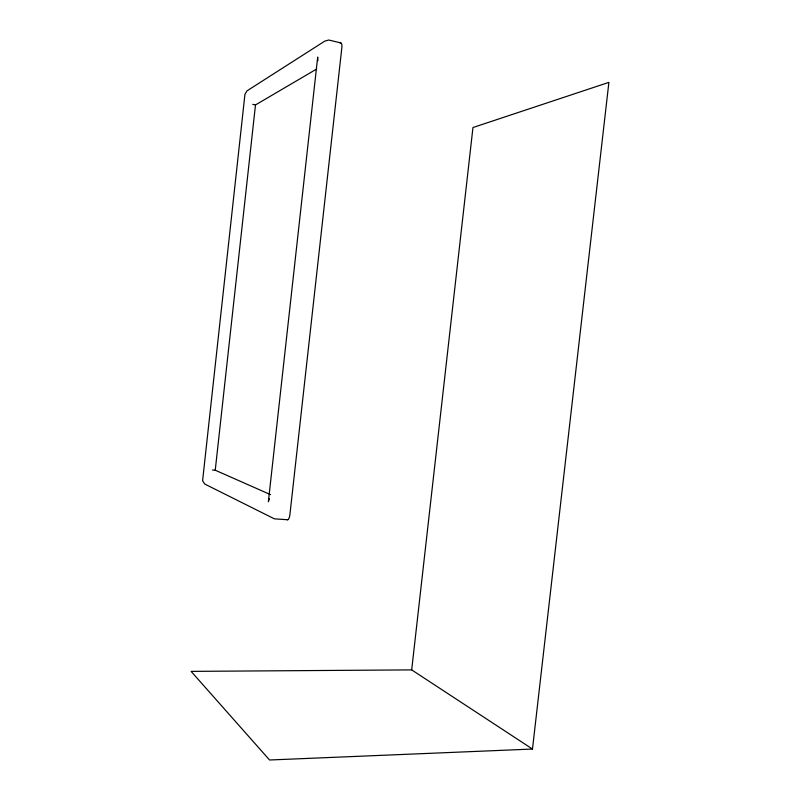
<?xml version="1.0" encoding="UTF-8"?>
<svg xmlns="http://www.w3.org/2000/svg" width="800" height="800" viewBox="0 0 800 800"><rect width="100%" height="100%" fill="white"/><g stroke="black" fill="none" stroke-linecap="round" stroke-linejoin="round"><path stroke-width="1.2" d="M270.55 494.65L215.24 470.21L255.49 104.93L316.69 69.01M411.69 669.89L472.96 127.53L608.89 82.37L532.48 749.05L269.56 760L191.11 671.38L411.69 669.89L532.48 749.05M269.3 498.71L268.37 501.72L317.69 57.07L317.88 60.74M287.75 519.76L274.39 518.83L204.72 484.03L202.6 480.68L244.93 94.43L246.97 90.87L324.79 41.12L328.77 40.02L340.77 42.9M212.46 470.02L215.24 470.21M252.74 104.34L255.49 104.93M340.2 43.05A6.39 2.05 -78.2 0 1 341.83 47.79L289.91 514.62A6.13 2.1 -86.3 0 1 287.21 519.71"/></g></svg>
